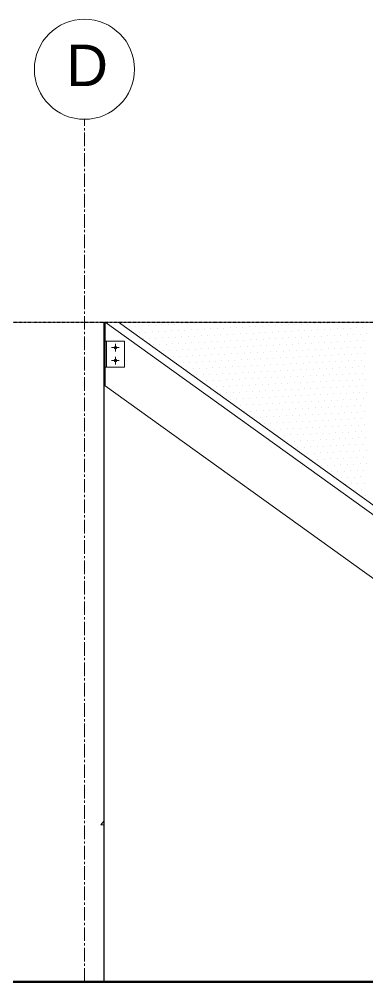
# Model space of a CAD drawing. Header units: centimetres. Extents: x -1487 to 7635, y -1892 to 2688.
# Drawn here: x 6837.3 to 6971.4, y 752 to 1123.9 of the extents above; entities that cross this region are included whole.
import ezdxf

# ---------------------------------------------------------------- set-up
doc = ezdxf.new("R2010")
doc.units = ezdxf.units.CM
for name, pattern in [('ACAD_ISO10W100', [18, 12, -3, 0, -3]), ('CENTERX2', [4, 2.5, -0.5, 0.5, -0.5]), ('CENTRO2', [1.125, 0.75, -0.125, 0.125, -0.125])]:
    doc.linetypes.add(name, pattern=pattern)
for name, color, linetype, lineweight in [('A-ELEV-PATT', 8, 'Continuous', 18), ('AA - linee quote', 3, 'Continuous', 13), ('AA - pareti sezionate', 7, 'Continuous', 50), ('AA pareti non sezionate', 2, 'Continuous', 25), ('AA- arredo', 8, 'Continuous', 18)]:
    doc.layers.add(name, color=color, linetype=linetype, lineweight=lineweight)
doc.styles.add('ARIAL', font='Arial.ttf')

msp = doc.modelspace()

# ---------------------------------------------------------------- linework, layer by layer
at = {"layer": 'A-ELEV-PATT', "linetype": 'Continuous'}
for p, q in [((6868.824, 812.6704), (6869.9595, 814.0237)), ((6868.8302, 812.6653), (6869.9595, 812.5665)), ((6853.3663, 752.0961), (6853.3663, 752.0961))]:
    msp.add_line(p, q, dxfattribs=at)
at = {"layer": 'AA - linee quote', "linetype": 'CENTRO2', "ltscale": 7}
msp.add_line((6862.4701, 751.9925), (6862.4701, 1085.2772), dxfattribs=at)
at = {"layer": 'AA - linee quote'}
msp.add_circle((6862.4701, 1104.6044), 19.3273, dxfattribs=at)
at = {"layer": 'AA - pareti sezionate'}
msp.add_line((7186.1933, 751.9925), (5917.5979, 751.9925), dxfattribs=at)
at = {"layer": 'AA pareti non sezionate', "linetype": 'ACAD_ISO10W100', "ltscale": 0.0009}
msp.add_line((5962.9595, 1006.9256), (7178.6933, 1006.9256), dxfattribs=at)
at = {"layer": 'AA pareti non sezionate'}
msp.add_line((6869.9595, 1006.9256), (6869.9595, 751.9925), dxfattribs=at)
at = {"layer": 'AA pareti non sezionate', "extrusion": (-4.44089e-16, 5.03198e-31, -1)}
msp.add_line((6869.9595, 751.9925), (6264.9595, 751.9925), dxfattribs=at)
at = {"layer": 'AA- arredo'}
for p, q in [((6870.422, 1006.9256), (7220.422, 754.9256)), ((7033.0582, 889.875), (6870.422, 1006.9256)), ((6870.422, 982.2809), (6870.422, 1006.9256)), ((7032.3757, 894.0624), (6875.5577, 1006.9256)), ((6877.922, 999.5275), (6870.422, 999.5275)), ((6870.922, 999.5275), (6870.922, 989.5275)), ((6875.922, 997.0275), (6872.922, 997.0275)), ((6874.422, 995.5275), (6874.422, 998.5275)), ((6877.922, 999.5275), (6877.922, 989.5275)), ((6874.422, 993.5275), (6874.422, 990.5275)), ((6877.922, 989.5275), (6870.422, 989.5275)), ((6875.922, 992.0275), (6872.922, 992.0275)), ((6870.422, 982.2809), (7186.1933, 754.9256))]:
    msp.add_line(p, q, dxfattribs=at)
at = {"layer": 'AA- arredo', "linetype": 'Continuous'}
for p, q in [((6879.8227, 1005.1652), (6879.8227, 1005.1652)), ((6882.3195, 1005.2924), (6882.3195, 1005.2924)), ((6884.8163, 1005.4196), (6884.8163, 1005.4196)), ((6887.313, 1005.5468), (6887.313, 1005.5468)), ((6889.8098, 1005.6741), (6889.8098, 1005.6741)), ((6892.3065, 1005.8013), (6892.3065, 1005.8013)), ((6894.8033, 1005.9285), (6894.8033, 1005.9285)), ((6897.3001, 1006.0557), (6897.3001, 1006.0557)), ((6899.7968, 1006.1829), (6899.7968, 1006.1829)), ((6902.2936, 1006.3102), (6902.2936, 1006.3102)), ((6904.7903, 1006.4374), (6904.7903, 1006.4374)), ((6907.2871, 1006.5646), (6907.2871, 1006.5646)), ((6909.7839, 1006.6918), (6909.7839, 1006.6918)), ((6911.1595, 1004.2587), (6911.1595, 1004.2587)), ((6912.2806, 1006.8191), (6912.2806, 1006.8191)), ((6913.6562, 1004.3859), (6913.6562, 1004.3859)), ((6916.153, 1004.5131), (6916.153, 1004.5131)), ((6918.6498, 1004.6403), (6918.6498, 1004.6403)), ((6921.1465, 1004.7676), (6921.1465, 1004.7676)), ((6923.6433, 1004.8948), (6923.6433, 1004.8948)), ((6926.14, 1005.022), (6926.14, 1005.022)), ((6928.6368, 1005.1492), (6928.6368, 1005.1492)), ((6931.1336, 1005.2764), (6931.1336, 1005.2764)), ((6933.6303, 1005.4037), (6933.6303, 1005.4037)), ((6936.1271, 1005.5309), (6936.1271, 1005.5309)), ((6938.6238, 1005.6581), (6938.6238, 1005.6581)), ((6941.1206, 1005.7853), (6941.1206, 1005.7853)), ((6943.6174, 1005.9125), (6943.6174, 1005.9125)), ((6946.1141, 1006.0398), (6946.1141, 1006.0398)), ((6948.6109, 1006.167), (6948.6109, 1006.167)), ((6951.1076, 1006.2942), (6951.1076, 1006.2942)), ((6953.6044, 1006.4214), (6953.6044, 1006.4214)), ((6956.1012, 1006.5487), (6956.1012, 1006.5487)), ((6958.5979, 1006.6759), (6958.5979, 1006.6759)), ((6959.9735, 1004.2427), (6959.9735, 1004.2427)), ((6961.0947, 1006.8031), (6961.0947, 1006.8031)), ((6962.4703, 1004.3699), (6962.4703, 1004.3699)), ((6964.9671, 1004.4972), (6964.9671, 1004.4972)), ((6967.4638, 1004.6244), (6967.4638, 1004.6244)), ((6969.9606, 1004.7516), (6969.9606, 1004.7516)), ((6883.6951, 1002.8593), (6883.6951, 1002.8593)), ((6886.1919, 1002.9865), (6886.1919, 1002.9865)), ((6887.5675, 1000.5533), (6887.5675, 1000.5533)), ((6888.6886, 1003.1137), (6888.6886, 1003.1137)), ((6890.0642, 1000.6805), (6890.0642, 1000.6805)), ((6891.1854, 1003.2409), (6891.1854, 1003.2409)), ((6892.561, 1000.8078), (6892.561, 1000.8078)), ((6893.6821, 1003.3681), (6893.6821, 1003.3681)), ((6895.0577, 1000.935), (6895.0577, 1000.935)), ((6896.1789, 1003.4954), (6896.1789, 1003.4954)), ((6897.5545, 1001.0622), (6897.5545, 1001.0622)), ((6898.6757, 1003.6226), (6898.6757, 1003.6226)), ((6900.0513, 1001.1894), (6900.0513, 1001.1894)), ((6901.1724, 1003.7498), (6901.1724, 1003.7498)), ((6902.548, 1001.3166), (6902.548, 1001.3166)), ((6903.6692, 1003.877), (6903.6692, 1003.877)), ((6905.0448, 1001.4439), (6905.0448, 1001.4439)), ((6906.166, 1004.0042), (6906.166, 1004.0042)), ((6907.5416, 1001.5711), (6907.5416, 1001.5711)), ((6908.6627, 1004.1315), (6908.6627, 1004.1315)), ((6910.0383, 1001.6983), (6910.0383, 1001.6983)), ((6912.5351, 1001.8255), (6912.5351, 1001.8255)), ((6915.0318, 1001.9528), (6915.0318, 1001.9528)), ((6917.5286, 1002.08), (6917.5286, 1002.08)), ((6920.0254, 1002.2072), (6920.0254, 1002.2072)), ((6922.5221, 1002.3344), (6922.5221, 1002.3344)), ((6925.0189, 1002.4616), (6925.0189, 1002.4616)), ((6927.5156, 1002.5889), (6927.5156, 1002.5889)), ((6930.0124, 1002.7161), (6930.0124, 1002.7161)), ((6932.5092, 1002.8433), (6932.5092, 1002.8433)), ((6935.0059, 1002.9705), (6935.0059, 1002.9705)), ((6936.3815, 1000.5374), (6936.3815, 1000.5374)), ((6937.5027, 1003.0977), (6937.5027, 1003.0977)), ((6938.8783, 1000.6646), (6938.8783, 1000.6646)), ((6939.9994, 1003.225), (6939.9994, 1003.225)), ((6941.375, 1000.7918), (6941.375, 1000.7918)), ((6942.4962, 1003.3522), (6942.4962, 1003.3522)), ((6943.8718, 1000.919), (6943.8718, 1000.919)), ((6944.993, 1003.4794), (6944.993, 1003.4794)), ((6946.3686, 1001.0462), (6946.3686, 1001.0462)), ((6947.4897, 1003.6066), (6947.4897, 1003.6066)), ((6948.8653, 1001.1735), (6948.8653, 1001.1735)), ((6949.9865, 1003.7338), (6949.9865, 1003.7338)), ((6951.3621, 1001.3007), (6951.3621, 1001.3007)), ((6952.4832, 1003.8611), (6952.4832, 1003.8611)), ((6953.8588, 1001.4279), (6953.8588, 1001.4279)), ((6954.98, 1003.9883), (6954.98, 1003.9883)), ((6956.3556, 1001.5551), (6956.3556, 1001.5551)), ((6957.4768, 1004.1155), (6957.4768, 1004.1155)), ((6958.8524, 1001.6824), (6958.8524, 1001.6824)), ((6961.3491, 1001.8096), (6961.3491, 1001.8096)), ((6963.8459, 1001.9368), (6963.8459, 1001.9368)), ((6966.3427, 1002.064), (6966.3427, 1002.064)), ((6968.8394, 1002.1912), (6968.8394, 1002.1912)), ((6971.3362, 1002.3185), (6971.3362, 1002.3185)), ((6885.0707, 1000.4261), (6885.0707, 1000.4261)), ((6888.9431, 998.1202), (6888.9431, 998.1202)), ((6891.4398, 998.2474), (6891.4398, 998.2474)), ((6893.9366, 998.3746), (6893.9366, 998.3746)), ((6896.4333, 998.5018), (6896.4333, 998.5018)), ((6898.9301, 998.6291), (6898.9301, 998.6291)), ((6901.4269, 998.7563), (6901.4269, 998.7563)), ((6903.9236, 998.8835), (6903.9236, 998.8835)), ((6906.4204, 999.0107), (6906.4204, 999.0107)), ((6908.9172, 999.1379), (6908.9172, 999.1379)), ((6911.4139, 999.2652), (6911.4139, 999.2652)), ((6912.7895, 996.832), (6912.7895, 996.832)), ((6913.9107, 999.3924), (6913.9107, 999.3924)), ((6915.2863, 996.9592), (6915.2863, 996.9592)), ((6916.4074, 999.5196), (6916.4074, 999.5196)), ((6917.783, 997.0865), (6917.783, 997.0865)), ((6918.9042, 999.6468), (6918.9042, 999.6468)), ((6920.2798, 997.2137), (6920.2798, 997.2137)), ((6921.401, 999.774), (6921.401, 999.774)), ((6922.7766, 997.3409), (6922.7766, 997.3409)), ((6923.8977, 999.9013), (6923.8977, 999.9013)), ((6925.2733, 997.4681), (6925.2733, 997.4681)), ((6926.3945, 1000.0285), (6926.3945, 1000.0285)), ((6927.7701, 997.5953), (6927.7701, 997.5953)), ((6928.8912, 1000.1557), (6928.8912, 1000.1557)), ((6930.2668, 997.7226), (6930.2668, 997.7226)), ((6931.388, 1000.2829), (6931.388, 1000.2829)), ((6932.7636, 997.8498), (6932.7636, 997.8498)), ((6933.8848, 1000.4101), (6933.8848, 1000.4101)), ((6935.2604, 997.977), (6935.2604, 997.977)), ((6937.7571, 998.1042), (6937.7571, 998.1042)), ((6940.2539, 998.2314), (6940.2539, 998.2314)), ((6942.7506, 998.3587), (6942.7506, 998.3587)), ((6945.2474, 998.4859), (6945.2474, 998.4859)), ((6947.7442, 998.6131), (6947.7442, 998.6131)), ((6950.2409, 998.7403), (6950.2409, 998.7403)), ((6952.7377, 998.8675), (6952.7377, 998.8675)), ((6955.2344, 998.9948), (6955.2344, 998.9948)), ((6957.7312, 999.122), (6957.7312, 999.122)), ((6960.228, 999.2492), (6960.228, 999.2492)), ((6961.6036, 996.8161), (6961.6036, 996.8161)), ((6962.7247, 999.3764), (6962.7247, 999.3764)), ((6964.1003, 996.9433), (6964.1003, 996.9433)), ((6965.2215, 999.5036), (6965.2215, 999.5036)), ((6966.5971, 997.0705), (6966.5971, 997.0705)), ((6967.7183, 999.6309), (6967.7183, 999.6309)), ((6969.0939, 997.1977), (6969.0939, 997.1977)), ((6970.215, 999.7581), (6970.215, 999.7581)), ((6892.8154, 995.8142), (6892.8154, 995.8142)), ((6895.3122, 995.9415), (6895.3122, 995.9415)), ((6896.6878, 993.5083), (6896.6878, 993.5083)), ((6897.8089, 996.0687), (6897.8089, 996.0687)), ((6899.1846, 993.6355), (6899.1846, 993.6355)), ((6900.3057, 996.1959), (6900.3057, 996.1959)), ((6901.6813, 993.7628), (6901.6813, 993.7628)), ((6902.8025, 996.3231), (6902.8025, 996.3231)), ((6904.1781, 993.89), (6904.1781, 993.89)), ((6905.2992, 996.4503), (6905.2992, 996.4503)), ((6906.6748, 994.0172), (6906.6748, 994.0172)), ((6907.796, 996.5776), (6907.796, 996.5776)), ((6909.1716, 994.1444), (6909.1716, 994.1444)), ((6910.2928, 996.7048), (6910.2928, 996.7048)), ((6911.6684, 994.2716), (6911.6684, 994.2716)), ((6914.1651, 994.3989), (6914.1651, 994.3989)), ((6916.6619, 994.5261), (6916.6619, 994.5261)), ((6919.1586, 994.6533), (6919.1586, 994.6533)), ((6921.6554, 994.7805), (6921.6554, 994.7805)), ((6924.1522, 994.9077), (6924.1522, 994.9077)), ((6926.6489, 995.035), (6926.6489, 995.035)), ((6929.1457, 995.1622), (6929.1457, 995.1622)), ((6931.6424, 995.2894), (6931.6424, 995.2894)), ((6934.1392, 995.4166), (6934.1392, 995.4166)), ((6936.636, 995.5438), (6936.636, 995.5438)), ((6938.0116, 993.1107), (6938.0116, 993.1107)), ((6939.1327, 995.6711), (6939.1327, 995.6711)), ((6940.5083, 993.2379), (6940.5083, 993.2379)), ((6941.6295, 995.7983), (6941.6295, 995.7983)), ((6943.0051, 993.3651), (6943.0051, 993.3651)), ((6944.1262, 995.9255), (6944.1262, 995.9255)), ((6945.5018, 993.4924), (6945.5018, 993.4924)), ((6946.623, 996.0527), (6946.623, 996.0527)), ((6947.9986, 993.6196), (6947.9986, 993.6196)), ((6949.1198, 996.1799), (6949.1198, 996.1799)), ((6950.4954, 993.7468), (6950.4954, 993.7468)), ((6951.6165, 996.3072), (6951.6165, 996.3072)), ((6952.9921, 993.874), (6952.9921, 993.874)), ((6954.1133, 996.4344), (6954.1133, 996.4344)), ((6955.4889, 994.0012), (6955.4889, 994.0012)), ((6956.6101, 996.5616), (6956.6101, 996.5616)), ((6957.9857, 994.1285), (6957.9857, 994.1285)), ((6959.1068, 996.6888), (6959.1068, 996.6888)), ((6960.4824, 994.2557), (6960.4824, 994.2557)), ((6962.9792, 994.3829), (6962.9792, 994.3829)), ((6965.4759, 994.5101), (6965.4759, 994.5101)), ((6967.9727, 994.6373), (6967.9727, 994.6373)), ((6970.4695, 994.7646), (6970.4695, 994.7646)), ((6898.0634, 991.0752), (6898.0634, 991.0752)), ((6900.5602, 991.2024), (6900.5602, 991.2024)), ((6903.0569, 991.3296), (6903.0569, 991.3296)), ((6905.5537, 991.4568), (6905.5537, 991.4568)), ((6908.0504, 991.584), (6908.0504, 991.584)), ((6910.5472, 991.7113), (6910.5472, 991.7113)), ((6913.044, 991.8385), (6913.044, 991.8385)), ((6914.4196, 989.4053), (6914.4196, 989.4053)), ((6915.5407, 991.9657), (6915.5407, 991.9657)), ((6916.9163, 989.5326), (6916.9163, 989.5326)), ((6918.0375, 992.0929), (6918.0375, 992.0929)), ((6919.4131, 989.6598), (6919.4131, 989.6598)), ((6920.5342, 992.2201), (6920.5342, 992.2201)), ((6921.9098, 989.787), (6921.9098, 989.787)), ((6923.031, 992.3474), (6923.031, 992.3474)), ((6924.4066, 989.9142), (6924.4066, 989.9142)), ((6925.5278, 992.4746), (6925.5278, 992.4746)), ((6926.9034, 990.0414), (6926.9034, 990.0414)), ((6928.0245, 992.6018), (6928.0245, 992.6018)), ((6929.4001, 990.1687), (6929.4001, 990.1687)), ((6930.5213, 992.729), (6930.5213, 992.729)), ((6931.8969, 990.2959), (6931.8969, 990.2959)), ((6933.018, 992.8563), (6933.018, 992.8563)), ((6934.3936, 990.4231), (6934.3936, 990.4231)), ((6935.5148, 992.9835), (6935.5148, 992.9835)), ((6936.8904, 990.5503), (6936.8904, 990.5503)), ((6939.3872, 990.6775), (6939.3872, 990.6775)), ((6941.8839, 990.8048), (6941.8839, 990.8048)), ((6944.3807, 990.932), (6944.3807, 990.932)), ((6946.8774, 991.0592), (6946.8774, 991.0592)), ((6949.3742, 991.1864), (6949.3742, 991.1864)), ((6951.871, 991.3136), (6951.871, 991.3136)), ((6954.3677, 991.4409), (6954.3677, 991.4409)), ((6956.8645, 991.5681), (6956.8645, 991.5681)), ((6959.3613, 991.6953), (6959.3613, 991.6953)), ((6961.858, 991.8225), (6961.858, 991.8225)), ((6963.2336, 989.3894), (6963.2336, 989.3894)), ((6964.3548, 991.9497), (6964.3548, 991.9497)), ((6965.7304, 989.5166), (6965.7304, 989.5166)), ((6966.8515, 992.077), (6966.8515, 992.077)), ((6968.2271, 989.6438), (6968.2271, 989.6438)), ((6969.3483, 992.2042), (6969.3483, 992.2042)), ((6970.7239, 989.771), (6970.7239, 989.771)), ((6901.9358, 988.7692), (6901.9358, 988.7692)), ((6904.4325, 988.8965), (6904.4325, 988.8965)), ((6905.8081, 986.4633), (6905.8081, 986.4633)), ((6906.9293, 989.0237), (6906.9293, 989.0237)), ((6908.3049, 986.5905), (6908.3049, 986.5905)), ((6909.426, 989.1509), (6909.426, 989.1509)), ((6910.8016, 986.7177), (6910.8016, 986.7177)), ((6911.9228, 989.2781), (6911.9228, 989.2781)), ((6913.2984, 986.845), (6913.2984, 986.845)), ((6915.7952, 986.9722), (6915.7952, 986.9722)), ((6918.2919, 987.0994), (6918.2919, 987.0994)), ((6920.7887, 987.2266), (6920.7887, 987.2266)), ((6923.2854, 987.3538), (6923.2854, 987.3538)), ((6925.7822, 987.4811), (6925.7822, 987.4811)), ((6928.279, 987.6083), (6928.279, 987.6083)), ((6930.7757, 987.7355), (6930.7757, 987.7355)), ((6933.2725, 987.8627), (6933.2725, 987.8627)), ((6935.7692, 987.99), (6935.7692, 987.99)), ((6938.266, 988.1172), (6938.266, 988.1172)), ((6939.6416, 985.684), (6939.6416, 985.684)), ((6940.7628, 988.2444), (6940.7628, 988.2444)), ((6942.1384, 985.8112), (6942.1384, 985.8112)), ((6943.2595, 988.3716), (6943.2595, 988.3716)), ((6944.6351, 985.9385), (6944.6351, 985.9385)), ((6945.7563, 988.4988), (6945.7563, 988.4988)), ((6947.1319, 986.0657), (6947.1319, 986.0657)), ((6948.253, 988.6261), (6948.253, 988.6261)), ((6949.6287, 986.1929), (6949.6287, 986.1929)), ((6950.7498, 988.7533), (6950.7498, 988.7533)), ((6952.1254, 986.3201), (6952.1254, 986.3201)), ((6953.2466, 988.8805), (6953.2466, 988.8805)), ((6954.6222, 986.4473), (6954.6222, 986.4473)), ((6955.7433, 989.0077), (6955.7433, 989.0077)), ((6957.1189, 986.5746), (6957.1189, 986.5746)), ((6958.2401, 989.1349), (6958.2401, 989.1349)), ((6959.6157, 986.7018), (6959.6157, 986.7018)), ((6960.7369, 989.2622), (6960.7369, 989.2622)), ((6962.1125, 986.829), (6962.1125, 986.829)), ((6964.6092, 986.9562), (6964.6092, 986.9562)), ((6967.106, 987.0834), (6967.106, 987.0834)), ((6969.6027, 987.2107), (6969.6027, 987.2107)), ((6909.6805, 984.1574), (6909.6805, 984.1574)), ((6912.1772, 984.2846), (6912.1772, 984.2846)), ((6914.674, 984.4118), (6914.674, 984.4118)), ((6916.0496, 981.9787), (6916.0496, 981.9787)), ((6917.1708, 984.539), (6917.1708, 984.539)), ((6918.5464, 982.1059), (6918.5464, 982.1059)), ((6919.6675, 984.6663), (6919.6675, 984.6663)), ((6921.0431, 982.2331), (6921.0431, 982.2331)), ((6922.1643, 984.7935), (6922.1643, 984.7935)), ((6923.5399, 982.3603), (6923.5399, 982.3603)), ((6924.661, 984.9207), (6924.661, 984.9207)), ((6926.0366, 982.4875), (6926.0366, 982.4875)), ((6927.1578, 985.0479), (6927.1578, 985.0479)), ((6928.5334, 982.6148), (6928.5334, 982.6148)), ((6929.6546, 985.1751), (6929.6546, 985.1751)), ((6931.0302, 982.742), (6931.0302, 982.742)), ((6932.1513, 985.3024), (6932.1513, 985.3024)), ((6933.5269, 982.8692), (6933.5269, 982.8692)), ((6934.6481, 985.4296), (6934.6481, 985.4296)), ((6936.0237, 982.9964), (6936.0237, 982.9964)), ((6937.1448, 985.5568), (6937.1448, 985.5568)), ((6938.5204, 983.1237), (6938.5204, 983.1237)), ((6941.0172, 983.2509), (6941.0172, 983.2509)), ((6943.514, 983.3781), (6943.514, 983.3781)), ((6946.0107, 983.5053), (6946.0107, 983.5053)), ((6948.5075, 983.6325), (6948.5075, 983.6325)), ((6951.0043, 983.7598), (6951.0043, 983.7598)), ((6953.501, 983.887), (6953.501, 983.887)), ((6955.9978, 984.0142), (6955.9978, 984.0142)), ((6958.4945, 984.1414), (6958.4945, 984.1414)), ((6960.9913, 984.2686), (6960.9913, 984.2686)), ((6963.4881, 984.3959), (6963.4881, 984.3959)), ((6964.8637, 981.9627), (6964.8637, 981.9627)), ((6965.9848, 984.5231), (6965.9848, 984.5231)), ((6967.3604, 982.0899), (6967.3604, 982.0899)), ((6968.4816, 984.6503), (6968.4816, 984.6503)), ((6969.8572, 982.2171), (6969.8572, 982.2171)), ((6970.9783, 984.7775), (6970.9783, 984.7775)), ((6911.0561, 981.7242), (6911.0561, 981.7242)), ((6913.5528, 981.8514), (6913.5528, 981.8514)), ((6914.9284, 979.4183), (6914.9284, 979.4183)), ((6917.4252, 979.5455), (6917.4252, 979.5455)), ((6919.922, 979.6727), (6919.922, 979.6727)), ((6922.4187, 979.8), (6922.4187, 979.8)), ((6924.9155, 979.9272), (6924.9155, 979.9272)), ((6927.4122, 980.0544), (6927.4122, 980.0544)), ((6929.909, 980.1816), (6929.909, 980.1816)), ((6932.4058, 980.3088), (6932.4058, 980.3088)), ((6934.9025, 980.4361), (6934.9025, 980.4361)), ((6937.3993, 980.5633), (6937.3993, 980.5633)), ((6939.896, 980.6905), (6939.896, 980.6905)), ((6941.2716, 978.2573), (6941.2716, 978.2573)), ((6942.3928, 980.8177), (6942.3928, 980.8177)), ((6943.7684, 978.3846), (6943.7684, 978.3846)), ((6944.8896, 980.9449), (6944.8896, 980.9449)), ((6946.2652, 978.5118), (6946.2652, 978.5118)), ((6947.3863, 981.0722), (6947.3863, 981.0722)), ((6948.7619, 978.639), (6948.7619, 978.639)), ((6949.8831, 981.1994), (6949.8831, 981.1994)), ((6951.2587, 978.7662), (6951.2587, 978.7662)), ((6952.3799, 981.3266), (6952.3799, 981.3266)), ((6953.7555, 978.8935), (6953.7555, 978.8935)), ((6954.8766, 981.4538), (6954.8766, 981.4538)), ((6956.2522, 979.0207), (6956.2522, 979.0207)), ((6957.3734, 981.581), (6957.3734, 981.581)), ((6958.749, 979.1479), (6958.749, 979.1479)), ((6959.8701, 981.7083), (6959.8701, 981.7083)), ((6961.2457, 979.2751), (6961.2457, 979.2751)), ((6962.3669, 981.8355), (6962.3669, 981.8355)), ((6963.7425, 979.4023), (6963.7425, 979.4023)), ((6966.2393, 979.5296), (6966.2393, 979.5296)), ((6968.736, 979.6568), (6968.736, 979.6568)), ((6971.2328, 979.784), (6971.2328, 979.784)), ((6918.8008, 977.1124), (6918.8008, 977.1124)), ((6921.2976, 977.2396), (6921.2976, 977.2396)), ((6922.6732, 974.8064), (6922.6732, 974.8064)), ((6923.7943, 977.3668), (6923.7943, 977.3668)), ((6925.1699, 974.9337), (6925.1699, 974.9337)), ((6926.2911, 977.494), (6926.2911, 977.494)), ((6927.6667, 975.0609), (6927.6667, 975.0609)), ((6928.7878, 977.6212), (6928.7878, 977.6212)), ((6930.1634, 975.1881), (6930.1634, 975.1881)), ((6931.2846, 977.7485), (6931.2846, 977.7485)), ((6932.6602, 975.3153), (6932.6602, 975.3153)), ((6933.7814, 977.8757), (6933.7814, 977.8757)), ((6935.157, 975.4425), (6935.157, 975.4425)), ((6936.2781, 978.0029), (6936.2781, 978.0029)), ((6937.6537, 975.5698), (6937.6537, 975.5698)), ((6938.7749, 978.1301), (6938.7749, 978.1301)), ((6940.1505, 975.697), (6940.1505, 975.697)), ((6942.6473, 975.8242), (6942.6473, 975.8242)), ((6945.144, 975.9514), (6945.144, 975.9514)), ((6947.6408, 976.0786), (6947.6408, 976.0786)), ((6950.1375, 976.2059), (6950.1375, 976.2059)), ((6952.6343, 976.3331), (6952.6343, 976.3331)), ((6955.1311, 976.4603), (6955.1311, 976.4603)), ((6957.6278, 976.5875), (6957.6278, 976.5875)), ((6960.1246, 976.7147), (6960.1246, 976.7147)), ((6962.6213, 976.842), (6962.6213, 976.842)), ((6965.1181, 976.9692), (6965.1181, 976.9692)), ((6966.4937, 974.536), (6966.4937, 974.536)), ((6967.6149, 977.0964), (6967.6149, 977.0964)), ((6968.9905, 974.6633), (6968.9905, 974.6633)), ((6970.1116, 977.2236), (6970.1116, 977.2236)), ((6924.0488, 972.3733), (6924.0488, 972.3733)), ((6926.5455, 972.5005), (6926.5455, 972.5005)), ((6929.0423, 972.6277), (6929.0423, 972.6277)), ((6931.539, 972.7549), (6931.539, 972.7549)), ((6934.0358, 972.8822), (6934.0358, 972.8822)), ((6936.5326, 973.0094), (6936.5326, 973.0094)), ((6939.0293, 973.1366), (6939.0293, 973.1366)), ((6941.5261, 973.2638), (6941.5261, 973.2638)), ((6942.9017, 970.8307), (6942.9017, 970.8307)), ((6944.0229, 973.391), (6944.0229, 973.391)), ((6945.3985, 970.9579), (6945.3985, 970.9579)), ((6946.5196, 973.5183), (6946.5196, 973.5183)), ((6947.8952, 971.0851), (6947.8952, 971.0851)), ((6949.0164, 973.6455), (6949.0164, 973.6455)), ((6950.392, 971.2123), (6950.392, 971.2123)), ((6951.5131, 973.7727), (6951.5131, 973.7727)), ((6952.8887, 971.3396), (6952.8887, 971.3396)), ((6954.0099, 973.8999), (6954.0099, 973.8999)), ((6955.3855, 971.4668), (6955.3855, 971.4668)), ((6956.5067, 974.0272), (6956.5067, 974.0272)), ((6957.8823, 971.594), (6957.8823, 971.594)), ((6959.0034, 974.1544), (6959.0034, 974.1544)), ((6960.379, 971.7212), (6960.379, 971.7212)), ((6961.5002, 974.2816), (6961.5002, 974.2816)), ((6962.8758, 971.8484), (6962.8758, 971.8484)), ((6963.9969, 974.4088), (6963.9969, 974.4088)), ((6965.3725, 971.9757), (6965.3725, 971.9757)), ((6967.8693, 972.1029), (6967.8693, 972.1029)), ((6970.3661, 972.2301), (6970.3661, 972.2301)), ((6927.9211, 970.0674), (6927.9211, 970.0674)), ((6930.4179, 970.1946), (6930.4179, 970.1946)), ((6931.7935, 967.7614), (6931.7935, 967.7614)), ((6932.9146, 970.3218), (6932.9146, 970.3218)), ((6934.2902, 967.8886), (6934.2902, 967.8886)), ((6935.4114, 970.449), (6935.4114, 970.449)), ((6936.787, 968.0159), (6936.787, 968.0159)), ((6937.9082, 970.5762), (6937.9082, 970.5762)), ((6939.2838, 968.1431), (6939.2838, 968.1431)), ((6940.4049, 970.7035), (6940.4049, 970.7035)), ((6941.7805, 968.2703), (6941.7805, 968.2703)), ((6944.2773, 968.3975), (6944.2773, 968.3975)), ((6946.7741, 968.5247), (6946.7741, 968.5247)), ((6949.2708, 968.652), (6949.2708, 968.652)), ((6951.7676, 968.7792), (6951.7676, 968.7792)), ((6954.2643, 968.9064), (6954.2643, 968.9064)), ((6956.7611, 969.0336), (6956.7611, 969.0336)), ((6959.2579, 969.1609), (6959.2579, 969.1609)), ((6961.7546, 969.2881), (6961.7546, 969.2881)), ((6964.2514, 969.4153), (6964.2514, 969.4153)), ((6966.7481, 969.5425), (6966.7481, 969.5425)), ((6968.1237, 967.1094), (6968.1237, 967.1094)), ((6969.2449, 969.6697), (6969.2449, 969.6697)), ((6970.6205, 967.2366), (6970.6205, 967.2366)), ((6935.6659, 965.4555), (6935.6659, 965.4555)), ((6938.1626, 965.5827), (6938.1626, 965.5827)), ((6940.6594, 965.7099), (6940.6594, 965.7099)), ((6943.1561, 965.8372), (6943.1561, 965.8372)), ((6944.5317, 963.404), (6944.5317, 963.404)), ((6945.6529, 965.9644), (6945.6529, 965.9644)), ((6947.0285, 963.5312), (6947.0285, 963.5312)), ((6948.1497, 966.0916), (6948.1497, 966.0916)), ((6949.5253, 963.6584), (6949.5253, 963.6584)), ((6950.6464, 966.2188), (6950.6464, 966.2188)), ((6952.022, 963.7857), (6952.022, 963.7857)), ((6953.1432, 966.346), (6953.1432, 966.346)), ((6954.5188, 963.9129), (6954.5188, 963.9129)), ((6955.6399, 966.4733), (6955.6399, 966.4733)), ((6957.0155, 964.0401), (6957.0155, 964.0401)), ((6958.1367, 966.6005), (6958.1367, 966.6005)), ((6959.5123, 964.1673), (6959.5123, 964.1673)), ((6960.6335, 966.7277), (6960.6335, 966.7277)), ((6962.0091, 964.2945), (6962.0091, 964.2945)), ((6963.1302, 966.8549), (6963.1302, 966.8549)), ((6964.5058, 964.4218), (6964.5058, 964.4218)), ((6965.627, 966.9821), (6965.627, 966.9821)), ((6967.0026, 964.549), (6967.0026, 964.549)), ((6969.4993, 964.6762), (6969.4993, 964.6762)), ((6937.0415, 963.0223), (6937.0415, 963.0223)), ((6939.5382, 963.1496), (6939.5382, 963.1496)), ((6940.9138, 960.7164), (6940.9138, 960.7164)), ((6942.035, 963.2768), (6942.035, 963.2768)), ((6943.4106, 960.8436), (6943.4106, 960.8436)), ((6945.9073, 960.9709), (6945.9073, 960.9709)), ((6948.4041, 961.0981), (6948.4041, 961.0981)), ((6950.9009, 961.2253), (6950.9009, 961.2253)), ((6953.3976, 961.3525), (6953.3976, 961.3525)), ((6955.8944, 961.4797), (6955.8944, 961.4797)), ((6958.3911, 961.607), (6958.3911, 961.607)), ((6960.8879, 961.7342), (6960.8879, 961.7342)), ((6963.3847, 961.8614), (6963.3847, 961.8614)), ((6965.8814, 961.9886), (6965.8814, 961.9886)), ((6968.3782, 962.1158), (6968.3782, 962.1158)), ((6969.7538, 959.6827), (6969.7538, 959.6827)), ((6970.8749, 962.2431), (6970.8749, 962.2431)), ((6944.7862, 958.4105), (6944.7862, 958.4105)), ((6947.2829, 958.5377), (6947.2829, 958.5377)), ((6948.6585, 956.1046), (6948.6585, 956.1046)), ((6949.7797, 958.6649), (6949.7797, 958.6649)), ((6951.1553, 956.2318), (6951.1553, 956.2318)), ((6952.2765, 958.7921), (6952.2765, 958.7921)), ((6953.6521, 956.359), (6953.6521, 956.359)), ((6954.7732, 958.9194), (6954.7732, 958.9194)), ((6956.1488, 956.4862), (6956.1488, 956.4862)), ((6957.27, 959.0466), (6957.27, 959.0466)), ((6958.6456, 956.6134), (6958.6456, 956.6134)), ((6959.7667, 959.1738), (6959.7667, 959.1738)), ((6961.1423, 956.7407), (6961.1423, 956.7407)), ((6962.2635, 959.301), (6962.2635, 959.301)), ((6963.6391, 956.8679), (6963.6391, 956.8679)), ((6964.7603, 959.4282), (6964.7603, 959.4282)), ((6966.1359, 956.9951), (6966.1359, 956.9951)), ((6967.257, 959.5555), (6967.257, 959.5555)), ((6968.6326, 957.1223), (6968.6326, 957.1223)), ((6971.1294, 957.2495), (6971.1294, 957.2495)), ((6950.0341, 953.6714), (6950.0341, 953.6714)), ((6952.5309, 953.7986), (6952.5309, 953.7986)), ((6955.0277, 953.9258), (6955.0277, 953.9258)), ((6957.5244, 954.0531), (6957.5244, 954.0531)), ((6960.0212, 954.1803), (6960.0212, 954.1803)), ((6962.5179, 954.3075), (6962.5179, 954.3075)), ((6965.0147, 954.4347), (6965.0147, 954.4347)), ((6967.5115, 954.5619), (6967.5115, 954.5619)), ((6970.0082, 954.6892), (6970.0082, 954.6892)), ((6971.3838, 952.256), (6971.3838, 952.256)), ((6953.9065, 951.3655), (6953.9065, 951.3655)), ((6956.4033, 951.4927), (6956.4033, 951.4927)), ((6957.7789, 949.0595), (6957.7789, 949.0595)), ((6958.9, 951.6199), (6958.9, 951.6199)), ((6960.2756, 949.1868), (6960.2756, 949.1868)), ((6961.3968, 951.7471), (6961.3968, 951.7471)), ((6962.7724, 949.314), (6962.7724, 949.314)), ((6963.8935, 951.8744), (6963.8935, 951.8744)), ((6965.2691, 949.4412), (6965.2691, 949.4412)), ((6966.3903, 952.0016), (6966.3903, 952.0016)), ((6967.7659, 949.5684), (6967.7659, 949.5684)), ((6968.8871, 952.1288), (6968.8871, 952.1288)), ((6970.2627, 949.6956), (6970.2627, 949.6956)), ((6961.6512, 946.7536), (6961.6512, 946.7536)), ((6964.148, 946.8808), (6964.148, 946.8808)), ((6966.6447, 947.0081), (6966.6447, 947.0081)), ((6969.1415, 947.1353), (6969.1415, 947.1353)), ((6963.0268, 944.3205), (6963.0268, 944.3205)), ((6965.5236, 944.4477), (6965.5236, 944.4477)), ((6966.8992, 942.0145), (6966.8992, 942.0145)), ((6968.0203, 944.5749), (6968.0203, 944.5749)), ((6969.3959, 942.1418), (6969.3959, 942.1418)), ((6970.5171, 944.7021), (6970.5171, 944.7021)), ((6970.7715, 939.7086), (6970.7715, 939.7086))]:
    msp.add_line(p, q, dxfattribs=at)
at = {"layer": 'AA- arredo'}
for centre in [(6874.422, 997.0275), (6874.422, 992.0275)]:
    msp.add_circle(centre, 0.5, dxfattribs=at)

# ---------------------------------------------------------------- texts
at = {"layer": 'AA - linee quote', "linetype": 'CENTERX2', "ltscale": 5, "style": 'ARIAL'}
msp.add_attdef('D', (6855.41, 1098.1232), '', height=16, dxfattribs=at)

doc.saveas('drawing.dxf')
